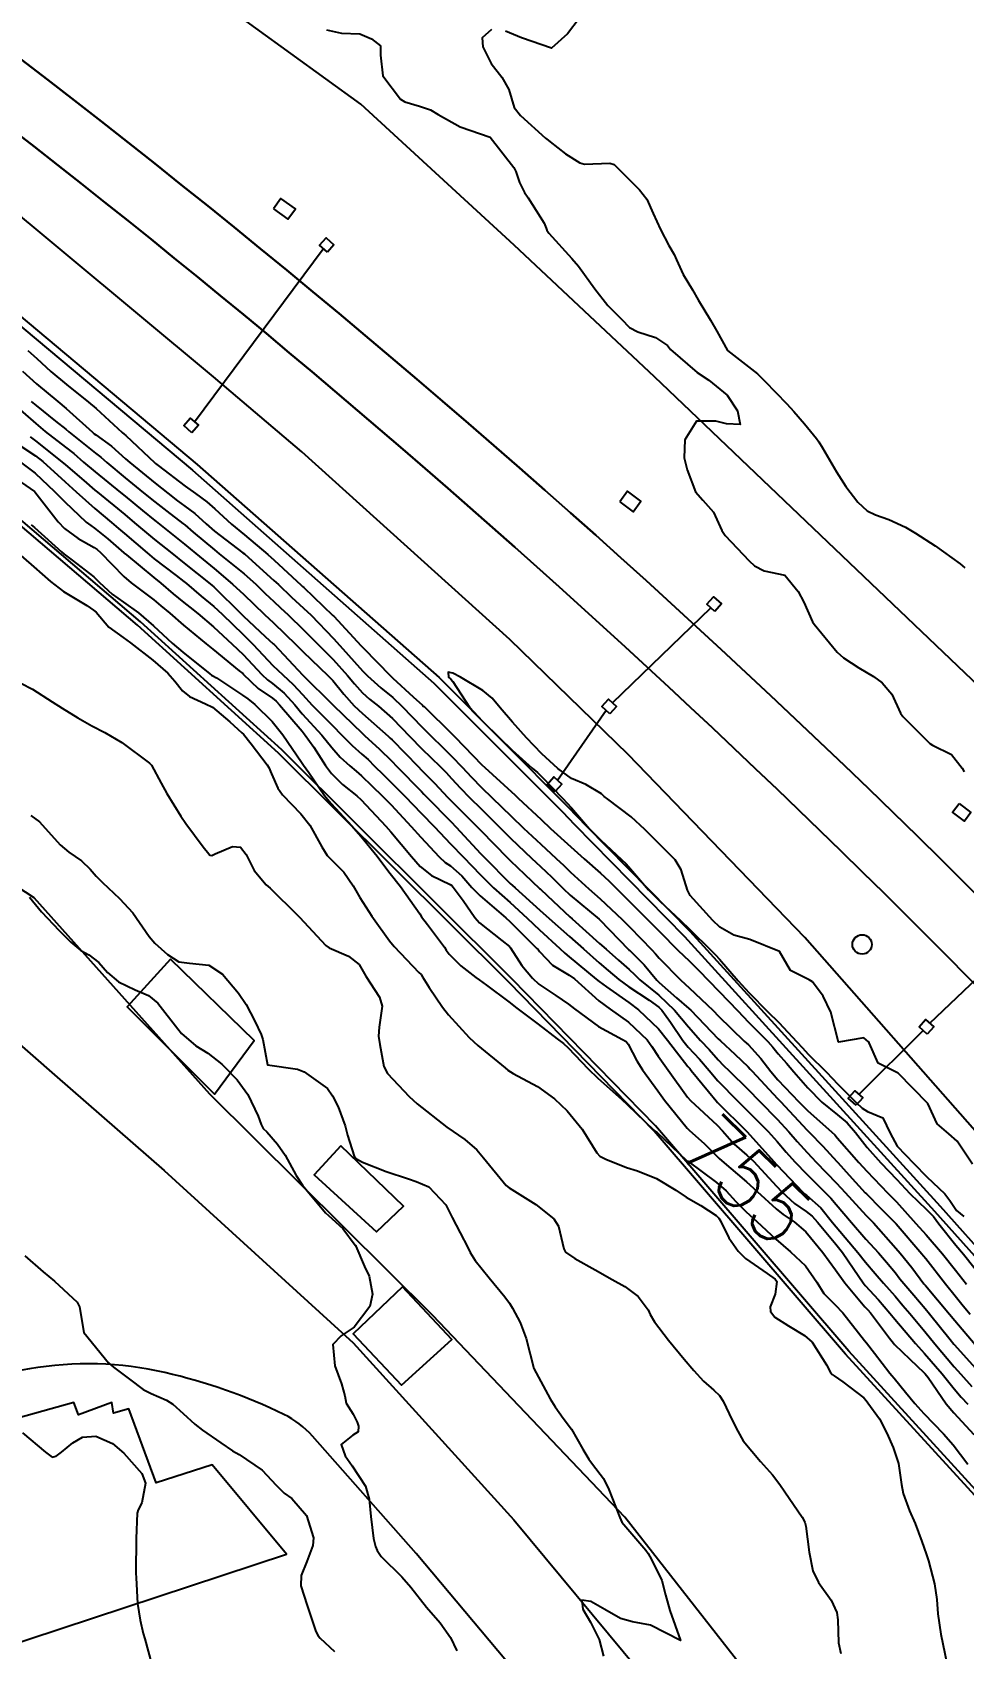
# Model space of a CAD drawing. Header units: metres. Extents: x 318500 to 325275, y 7408834 to 7428799.
# Drawn here: x 322463.1 to 322525.1, y 7421915.2 to 7422023 of the extents above; entities that cross this region are included whole.
import ezdxf
from ezdxf.enums import TextEntityAlignment as Align

# ---------------------------------------------------------------- set-up
doc = ezdxf.new("R2010")
doc.units = ezdxf.units.M
doc.header["$MEASUREMENT"] = 0
for name, color, linetype in [('Armário', 45, 'Continuous'), ('Canaleta de Drenagem', 151, 'Continuous'), ('Cotas', 45, 'Continuous'), ('Curvas de Nivel 1m', 11, 'Continuous'), ('Curvas de Nivel 5m', 15, 'Continuous'), ('Divisas', 45, 'Continuous'), ('Edificações', 30, 'Continuous'), ('Linha Férrea', 20, 'Continuous'), ('Postes', 20, 'Continuous'), ('Pórticos', 45, 'Continuous'), ('Vias Primárias', 230, 'Continuous')]:
    doc.layers.add(name, color=color, linetype=linetype)
doc.styles.add('Style-STANDARD', font='STANDARD.shx')

msp = doc.modelspace()

# ---------------------------------------------------------------- linework, layer by layer
at = {"layer": 'Armário'}
for points in [[(322479.16, 7422011.2), (322480.12, 7422010.51), (322480.62, 7422011.2), (322479.66, 7422011.89)], [(322502.23, 7421991.66), (322503.12, 7421991.01), (322503.63, 7421991.72), (322502.74, 7421992.37)], [(322524.83, 7421971.56), (322525.62, 7421970.96), (322525.18, 7421970.38), (322524.39, 7421970.99)]]:
    msp.add_lwpolyline(points, close=True, dxfattribs=at)
at = {"layer": 'Canaleta de Drenagem'}
for points in [[(322381.23, 7422059.27), (322382.78, 7422060.96), (322385.04, 7422059.63), (322405.23, 7422045.5), (322414.59, 7422038.93), (322440.08, 7422021.54), (322456.52, 7422008.88), (322474.08, 7421994.16), (322490.2, 7421979.95), (322498.77, 7421971.35), (322500, 7421970.05), (322506.89, 7421963.05), (322523.56, 7421944.73), (322530.63, 7421936.83), (322549.88, 7421913.4), (322558.34, 7421903.47), (322565.4, 7421894.75), (322584.93, 7421870), (322585.53, 7421869.81), (322588.81, 7421865)], [(322588.41, 7421864.7), (322585.21, 7421869.38), (322584.63, 7421869.58), (322571.92, 7421885.68), (322566.24, 7421885.78), (322559.26, 7421892.9), (322548.47, 7421903.04), (322540.22, 7421910.89), (322530.2, 7421920.71), (322517.26, 7421934.87), (322504.52, 7421949.73), (322494.84, 7421959.65), (322479.5, 7421974.92), (322470.11, 7421983.45), (322460.31, 7421991.77), (322445.27, 7422005.45), (322434.97, 7422015.2), (322424.88, 7422024.31), (322420.08, 7422028.74), (322412.93, 7422034.94), (322399.45, 7422045.9), (322384.15, 7422058.04)], [(322414.31, 7422038.52), (322439.79, 7422021.14), (322456.21, 7422008.49), (322473.76, 7421993.78), (322489.85, 7421979.59), (322498.41, 7421971), (322499.21, 7421970.16), (322506.53, 7421962.7), (322523.19, 7421944.4), (322530.25, 7421936.5)], [(322530.41, 7421920.92), (322517.49, 7421935.07), (322504.6, 7421950.08), (322495.06, 7421959.86), (322479.71, 7421975.13), (322470.31, 7421983.68), (322460.51, 7421992), (322445.47, 7422005.67), (322435.17, 7422015.42), (322425.08, 7422024.54)]]:
    msp.add_lwpolyline(points, dxfattribs=at)
at = {"layer": 'Curvas de Nivel 1m', "flags": 128}
for points, elevation in [([(322499.52, 7422023.89), (322498.74, 7422022.85), (322497.67, 7422021.91), (322495.68, 7422022.6), (322494.61, 7422023.04)], 746), ([(322482.68, 7422023.12), (322483.68, 7422022.91), (322484.92, 7422022.85), (322485.68, 7422022.53), (322486.28, 7422022.06), (322486.29, 7422021.44), (322486.44, 7422020.06), (322487.62, 7422018.5), (322487.91, 7422018.33), (322488.88, 7422018.03), (322489.62, 7422017.8), (322490.14, 7422017.48), (322491.6, 7422016.65), (322493.59, 7422015.97), (322495.16, 7422013.95), (322495.31, 7422013.69), (322495.55, 7422012.95), (322495.89, 7422012.28), (322496.12, 7422011.93), (322497.18, 7422010.25), (322497.32, 7422009.91), (322497.37, 7422009.77), (322497.51, 7422009.57), (322499.04, 7422007.89), (322499.48, 7422007.38), (322500.57, 7422005.87), (322501.44, 7422004.75), (322502.34, 7422003.85), (322502.88, 7422003.29), (322503.42, 7422003), (322504.61, 7422002.62), (322505.41, 7422002.08), (322505.53, 7422001.92), (322505.61, 7422001.81), (322507.39, 7422000.29), (322508.15, 7421999.77), (322509.37, 7421998.78), (322510.06, 7421997.74), (322510.25, 7421996.83), (322509.34, 7421996.87), (322508.62, 7421997.04), (322507.34, 7421997.04), (322506.55, 7421995.79), (322506.51, 7421994.59), (322506.72, 7421993.79), (322507.28, 7421992.33), (322507.75, 7421991.77), (322508.47, 7421990.97), (322509.03, 7421989.75), (322509.25, 7421989.43), (322510.84, 7421987.73), (322511.21, 7421987.4), (322511.85, 7421987.08), (322513.21, 7421986.77), (322514.1, 7421985.69), (322514.48, 7421984.98), (322515.07, 7421983.67), (322515.17, 7421983.51), (322516.7, 7421981.65), (322517.13, 7421981.28), (322518.15, 7421980.61), (322519.12, 7421980.03), (322519.7, 7421979.61), (322520.34, 7421978.84), (322520.93, 7421977.59), (322521.09, 7421977.37), (322522.87, 7421975.57), (322523.06, 7421975.46), (322524.32, 7421974.82), (322525.04, 7421973.91), (322525.17, 7421973.68)], 747), ([(322493.69, 7422023.15), (322493.06, 7422022.6), (322493.1, 7422021.98), (322493.65, 7422020.87), (322494.38, 7422019.96), (322494.83, 7422019.15), (322495.2, 7422017.95), (322495.61, 7422017.41), (322497.27, 7422015.91), (322497.45, 7422015.77), (322497.59, 7422015.67), (322498.61, 7422014.87), (322499.57, 7422014.25), (322499.87, 7422014.18), (322501.57, 7422014.24), (322501.86, 7422014.14), (322502.14, 7422013.85), (322503.55, 7422012.46), (322504.02, 7422011.83), (322504.46, 7422010.88), (322504.93, 7422009.82), (322505.5, 7422008.74), (322505.84, 7422008.15), (322506, 7422007.8), (322506.45, 7422006.82), (322507.06, 7422005.79), (322507.45, 7422005.13), (322508.28, 7422003.77), (322508.7, 7422003.04), (322509.41, 7422001.75), (322511.39, 7422000.19), (322511.89, 7421999.72), (322513.36, 7421998.2), (322513.83, 7421997.69), (322514.53, 7421996.87), (322515.33, 7421995.88), (322515.48, 7421995.67), (322515.72, 7421995.27), (322516.67, 7421993.66), (322517.29, 7421992.69), (322518.09, 7421991.64), (322518.71, 7421991.07), (322519.26, 7421990.81), (322520.14, 7421990.49), (322521.25, 7421989.97), (322521.93, 7421989.58), (322523.24, 7421988.73), (322524.9, 7421987.54), (322525.22, 7421987.27)], 746), ([(322462.79, 7422001.76), (322463.39, 7422001.22), (322464.33, 7422000.35), (322465.37, 7421999.49), (322466.83, 7421998.32), (322467.34, 7421997.88), (322469.08, 7421996.28), (322469.21, 7421996.17), (322469.32, 7421996.08), (322471.25, 7421994.26), (322471.3, 7421994.22), (322471.47, 7421994.09), (322473.28, 7421992.71), (322473.96, 7421992.22), (322474.73, 7421991.67), (322475.26, 7421991.2), (322476.37, 7421990.19), (322477.24, 7421989.47), (322478.78, 7421988.16), (322479.21, 7421987.77), (322481, 7421986.12), (322481.1, 7421986.03), (322481.19, 7421985.95), (322483.11, 7421984.1), (322483.17, 7421984.04), (322485.01, 7421982.07), (322485.14, 7421981.93), (322486.97, 7421980.04), (322487.04, 7421979.98), (322487.11, 7421979.92), (322488.46, 7421978.67), (322489.09, 7421978.11), (322489.14, 7421978.06), (322489.19, 7421978.02), (322491.06, 7421976.19), (322491.26, 7421975.99), (322493.03, 7421974.15), (322493.23, 7421973.96), (322495.01, 7421972.34), (322495.23, 7421972.15), (322495.46, 7421971.93), (322496.99, 7421970.49), (322497.62, 7421969.9), (322498.96, 7421968.68), (322499.86, 7421967.87), (322500.94, 7421966.93), (322501.5, 7421966.42), (322502.07, 7421965.84), (322502.92, 7421964.98), (322504.09, 7421963.82), (322504.89, 7421963), (322506.09, 7421961.79), (322506.86, 7421961.05), (322507.51, 7421960.42), (322508.14, 7421959.76), (322508.84, 7421959.03), (322510.08, 7421957.74), (322510.81, 7421957), (322512.09, 7421955.71), (322512.42, 7421955.33), (322512.78, 7421954.88), (322513.33, 7421954.25), (322513.82, 7421953.68), (322514.75, 7421952.62), (322515.69, 7421951.66), (322516.73, 7421950.82), (322517.37, 7421950.29), (322517.92, 7421949.63), (322518.71, 7421948.63), (322519.62, 7421947.61), (322520.67, 7421946.5), (322521.55, 7421945.58), (322522.65, 7421944.51), (322523.12, 7421944.04), (322523.47, 7421943.56), (322524.62, 7421942.12), (322525.12, 7421941.53), (322526.58, 7421939.69)], 748), ([(322462.44, 7422000.37), (322463.37, 7421999.54), (322464.8, 7421998.35), (322465.34, 7421997.88), (322467.1, 7421996.31), (322467.22, 7421996.21), (322467.32, 7421996.14), (322468.38, 7421995.37), (322469.3, 7421994.54), (322469.59, 7421994.28), (322471.28, 7421992.92), (322472.12, 7421992.25), (322472.77, 7421991.74), (322473.26, 7421991.39), (322473.93, 7421990.89), (322474.68, 7421990.21), (322475.24, 7421989.71), (322477.12, 7421988.28), (322477.22, 7421988.2), (322477.25, 7421988.18), (322479.19, 7421986.43), (322479.5, 7421986.15), (322480.37, 7421985.32), (322481.17, 7421984.59), (322481.67, 7421984.12), (322483.15, 7421982.57), (322483.59, 7421982.09), (322485.11, 7421980.38), (322485.42, 7421980.07), (322486.32, 7421979.27), (322487.1, 7421978.63), (322487.74, 7421978.03), (322489.07, 7421976.64), (322489.7, 7421976.01), (322490.39, 7421975.34), (322491.04, 7421974.7), (322491.73, 7421973.98), (322492.36, 7421973.31), (322493.02, 7421972.64), (322493.72, 7421971.95), (322494.99, 7421970.71), (322495.81, 7421969.93), (322496.96, 7421968.85), (322498, 7421967.89), (322498.49, 7421967.43), (322498.94, 7421966.99), (322500.16, 7421965.87), (322500.92, 7421965.2), (322502.38, 7421963.84), (322502.89, 7421963.32), (322504.36, 7421961.81), (322504.61, 7421961.54), (322504.86, 7421961.25), (322506.29, 7421959.79), (322506.84, 7421959.27), (322508.44, 7421957.76), (322508.81, 7421957.4), (322510.52, 7421955.73), (322510.66, 7421955.6), (322510.79, 7421955.48), (322511.63, 7421954.56), (322512.29, 7421953.7), (322512.76, 7421953.15), (322514.15, 7421951.68), (322514.73, 7421951.11), (322516.36, 7421949.65), (322516.54, 7421949.48), (322516.71, 7421949.28), (322518.15, 7421947.63), (322518.68, 7421947.05), (322520.08, 7421945.6), (322520.37, 7421945.31), (322520.65, 7421945.01), (322521.95, 7421943.58), (322522.63, 7421942.81), (322523.72, 7421941.55), (322524.59, 7421940.47), (322525.33, 7421939.53)], 749), ([(322461.59, 7421998.39), (322463.33, 7421996.88), (322463.96, 7421996.35), (322465.31, 7421995.31), (322465.85, 7421994.88), (322466.51, 7421994.32), (322467.29, 7421993.67), (322468.98, 7421992.28), (322469.27, 7421992.05), (322470.44, 7421991.08), (322471.25, 7421990.42), (322471.34, 7421990.35), (322471.46, 7421990.26), (322473.23, 7421988.84), (322473.99, 7421988.22), (322475.21, 7421987.23), (322476.44, 7421986.19), (322477.18, 7421985.49), (322477.84, 7421984.84), (322478.56, 7421984.16), (322479.16, 7421983.6), (322480.67, 7421982.13), (322481.13, 7421981.68), (322482.78, 7421980.1), (322483.11, 7421979.75), (322483.85, 7421978.84), (322484.54, 7421978.08), (322485.08, 7421977.56), (322486.79, 7421976.04), (322486.93, 7421975.92), (322487.06, 7421975.8), (322488.8, 7421974.02), (322489.03, 7421973.79), (322489.91, 7421972.9), (322490.74, 7421971.99), (322491.01, 7421971.72), (322492.78, 7421969.96), (322492.98, 7421969.76), (322494.75, 7421967.94), (322494.95, 7421967.75), (322495.87, 7421966.86), (322496.88, 7421965.91), (322496.93, 7421965.87), (322497.41, 7421965.42), (322498.9, 7421964.02), (322499.06, 7421963.88), (322500.88, 7421962.24), (322501.31, 7421961.85), (322502.14, 7421961.12), (322502.86, 7421960.5), (322503.2, 7421960.17), (322503.57, 7421959.82), (322504.83, 7421958.78), (322505.87, 7421957.79), (322506.8, 7421956.68), (322507.61, 7421955.77), (322508.18, 7421955.16), (322508.78, 7421954.48), (322509.13, 7421954.11), (322509.52, 7421953.74), (322510.75, 7421952.52), (322511.55, 7421951.71), (322512.72, 7421950.52), (322513.48, 7421949.69), (322514.05, 7421949.03), (322514.7, 7421948.31), (322515.01, 7421947.98), (322515.31, 7421947.66), (322516.67, 7421946.26), (322517.25, 7421945.63), (322518.64, 7421944.11), (322518.88, 7421943.86), (322519.12, 7421943.61), (322520.62, 7421941.93), (322520.91, 7421941.59), (322521.67, 7421940.65), (322522.49, 7421939.56), (322522.53, 7421939.51), (322522.58, 7421939.45), (322524.18, 7421937.54), (322524.55, 7421937.1), (322525.89, 7421935.52)], 751), ([(322462.32, 7421995.38), (322463.3, 7421994.74), (322463.8, 7421994.35), (322465.28, 7421993), (322466.02, 7421992.33), (322467.25, 7421991.23), (322468.37, 7421990.29), (322468.84, 7421989.89), (322469.23, 7421989.56), (322470.74, 7421988.26), (322471.21, 7421987.88), (322472.68, 7421986.76), (322473.19, 7421986.36), (322473.36, 7421986.23), (322474.35, 7421985.38), (322475.18, 7421984.7), (322475.74, 7421984.19), (322477.15, 7421982.82), (322477.81, 7421982.17), (322479.12, 7421980.77), (322479.78, 7421980.14), (322480.47, 7421979.5), (322481.1, 7421978.82), (322481.74, 7421978.11), (322483.07, 7421976.78), (322483.74, 7421976.09), (322484.4, 7421975.43), (322485.04, 7421974.86), (322485.46, 7421974.49), (322485.89, 7421974.06), (322486.46, 7421973.49), (322487.02, 7421972.95), (322487.93, 7421972.03), (322488.99, 7421970.93), (322489.88, 7421970.01), (322490.96, 7421968.87), (322491.81, 7421967.98), (322492.38, 7421967.4), (322492.94, 7421966.81), (322493.81, 7421965.95), (322494.92, 7421964.96), (322496.05, 7421963.92), (322496.89, 7421963.15), (322498.23, 7421961.89), (322498.57, 7421961.59), (322498.86, 7421961.35), (322500.65, 7421959.86), (322500.85, 7421959.7), (322501.35, 7421959.35), (322502.83, 7421958.31), (322503.48, 7421957.82), (322504.8, 7421956.54), (322505.4, 7421955.79), (322506.77, 7421954.03), (322506.89, 7421953.9), (322506.99, 7421953.78), (322508.13, 7421952.38), (322508.64, 7421951.75), (322508.74, 7421951.64), (322510.67, 7421949.72), (322510.69, 7421949.7), (322510.71, 7421949.68), (322512.49, 7421947.7), (322512.69, 7421947.49), (322514.41, 7421945.67), (322514.54, 7421945.55), (322514.66, 7421945.46), (322515.61, 7421944.62), (322516.4, 7421943.64), (322516.64, 7421943.34), (322518.09, 7421941.63), (322518.6, 7421941), (322519.23, 7421940.25), (322519.8, 7421939.6), (322520.16, 7421939.18), (322520.57, 7421938.72), (322521.09, 7421938.11), (322521.54, 7421937.58), (322522.54, 7421936.37), (322523.21, 7421935.55), (322524.51, 7421934.02), (322524.94, 7421933.53), (322525.68, 7421932.71)], 753), ([(322462.95, 7421996), (322463.31, 7421995.74), (322465.06, 7421994.34), (322465.3, 7421994.14), (322466.52, 7421993.08), (322467.27, 7421992.45), (322467.44, 7421992.31), (322469.25, 7421990.83), (322469.91, 7421990.27), (322471.23, 7421989.16), (322472.38, 7421988.24), (322473.21, 7421987.59), (322474.95, 7421986.2), (322475.08, 7421986.09), (322475.19, 7421986), (322477.02, 7421984.18), (322477.17, 7421984.04), (322478.61, 7421982.69), (322479.14, 7421982.21), (322479.2, 7421982.15), (322481.11, 7421980.12), (322483.09, 7421978.16), (322483.12, 7421978.13), (322483.15, 7421978.1), (322485.06, 7421976.24), (322485.24, 7421976.07), (322486.19, 7421975.2), (322487.04, 7421974.38), (322487.37, 7421974.04), (322489.01, 7421972.37), (322489.18, 7421972.19), (322489.35, 7421972.01), (322490.99, 7421970.34), (322491.33, 7421969.98), (322492.95, 7421968.24), (322493.22, 7421967.96), (322494.93, 7421966.24), (322495.09, 7421966.09), (322495.26, 7421965.94), (322496.91, 7421964.45), (322497.52, 7421963.9), (322498.88, 7421962.69), (322499.8, 7421961.87), (322500.86, 7421960.95), (322501.45, 7421960.44), (322502.17, 7421959.84), (322502.84, 7421959.35), (322504.19, 7421958.45), (322504.82, 7421958), (322505.02, 7421957.8), (322505.6, 7421957), (322506.43, 7421955.78), (322506.79, 7421955.33), (322507.53, 7421954.52), (322508.17, 7421953.76), (322508.76, 7421953.08), (322510.08, 7421951.73), (322510.73, 7421951.09), (322512.1, 7421949.71), (322512.7, 7421949.04), (322513.32, 7421948.32), (322513.89, 7421947.68), (322514.68, 7421946.85), (322515.91, 7421945.65), (322516.28, 7421945.27), (322516.65, 7421944.84), (322517.67, 7421943.63), (322518.62, 7421942.53), (322519.45, 7421941.61), (322519.99, 7421940.99), (322520.59, 7421940.28), (322520.89, 7421939.89), (322521.15, 7421939.58), (322521.81, 7421938.8), (322522.56, 7421937.9), (322522.85, 7421937.56), (322524.23, 7421935.84), (322524.48, 7421935.54), (322524.53, 7421935.48), (322526.3, 7421933.51)], 752), ([(322462.21, 7421994.38), (322463.29, 7421993.57), (322464.58, 7421992.35), (322465.26, 7421991.66), (322466.69, 7421990.32), (322467, 7421990.08), (322467.24, 7421989.91), (322468.13, 7421989.2), (322469.19, 7421988.28), (322469.22, 7421988.25), (322469.36, 7421988.14), (322471.2, 7421986.63), (322471.65, 7421986.25), (322472.48, 7421985.54), (322473.18, 7421984.97), (322473.59, 7421984.64), (322474.13, 7421984.22), (322475.16, 7421983.34), (322476.41, 7421982.19), (322477.13, 7421981.49), (322478.39, 7421980.16), (322478.76, 7421979.81), (322479.1, 7421979.56), (322479.88, 7421978.92), (322480.58, 7421978.13), (322481.08, 7421977.54), (322482.38, 7421976.11), (322483.05, 7421975.29), (322483.61, 7421974.66), (322484.25, 7421974.08), (322484.67, 7421973.72), (322485.02, 7421973.4), (322485.7, 7421972.75), (322486.42, 7421972.05), (322487, 7421971.47), (322488.34, 7421970.03), (322488.97, 7421969.33), (322490.19, 7421968), (322490.6, 7421967.64), (322490.94, 7421967.4), (322491.7, 7421966.74), (322492.38, 7421965.97), (322492.92, 7421965.4), (322494.63, 7421963.94), (322494.9, 7421963.71), (322496.71, 7421961.91), (322496.78, 7421961.83), (322496.87, 7421961.71), (322497.75, 7421960.79), (322498.85, 7421960.13), (322499.21, 7421959.88), (322500.83, 7421958.42), (322501.59, 7421957.85), (322502.81, 7421956.98), (322504.04, 7421955.81), (322504.36, 7421955.38), (322504.78, 7421954.73), (322505.44, 7421953.79), (322506.74, 7421952), (322506.94, 7421951.78), (322508.72, 7421950.13), (322509.07, 7421949.74), (322509.84, 7421948.87), (322510.69, 7421948.13), (322511.13, 7421947.72), (322512.67, 7421946.07), (322513.02, 7421945.69), (322513.87, 7421944.9), (322514.65, 7421944.38), (322515.04, 7421944.06), (322515.39, 7421943.66), (322516.62, 7421942.2), (322517.07, 7421941.64), (322518.16, 7421940.05), (322518.44, 7421939.62), (322518.58, 7421939.45), (322519.45, 7421938.49), (322520.22, 7421937.6), (322520.55, 7421937.19), (322521.92, 7421935.57), (322522.52, 7421934.9), (322523.69, 7421933.55), (322524.49, 7421932.56), (322524.96, 7421932.01), (322525.42, 7421931.53)], 754), ([(322463.01, 7421990.14), (322463.24, 7421989.96), (322465.05, 7421988.34), (322465.22, 7421988.19), (322465.75, 7421987.79), (322467.2, 7421986.67), (322467.58, 7421986.3), (322468.41, 7421985.52), (322469.18, 7421984.98), (322470.17, 7421984.27), (322471.16, 7421983.4), (322472.42, 7421982.24), (322473.13, 7421981.64), (322474.93, 7421980.2), (322475.03, 7421980.12), (322475.11, 7421980.08), (322475.37, 7421979.93), (322477.1, 7421978.78), (322477.45, 7421978.53), (322477.91, 7421978.17), (322479.07, 7421977.03), (322479.78, 7421976.14), (322481.03, 7421974.32), (322481.17, 7421974.12), (322481.51, 7421973.63), (322482.55, 7421972.1), (322483, 7421971.56), (322484.37, 7421970.08), (322484.97, 7421969.39), (322486.07, 7421968.05), (322486.45, 7421967.55), (322486.94, 7421966.9), (322487.62, 7421966.03), (322488.9, 7421964.21), (322489.03, 7421964.02), (322489.41, 7421963.5), (322490.54, 7421962), (322490.67, 7421961.8), (322490.87, 7421961.53), (322491.63, 7421960.75), (322492.64, 7421959.96), (322492.85, 7421959.81), (322493.34, 7421959.46), (322494.83, 7421958.35), (322495.36, 7421957.93), (322496.8, 7421956.86), (322498.06, 7421955.89), (322498.47, 7421955.57), (322498.78, 7421955.28), (322500.12, 7421953.87), (322500.76, 7421953.25), (322502.36, 7421951.84), (322502.73, 7421951.49), (322504.5, 7421949.8), (322504.61, 7421949.71), (322504.71, 7421949.63), (322506.66, 7421947.78), (322506.69, 7421947.76), (322506.75, 7421947.72), (322508.67, 7421946.3), (322509.31, 7421945.74), (322509.96, 7421945.04), (322510.65, 7421944.35), (322511.35, 7421943.71), (322512.62, 7421942.54), (322513.6, 7421941.69), (322514.6, 7421940.76), (322515.36, 7421939.66), (322515.82, 7421938.9), (322516.57, 7421938.16), (322517.08, 7421937.63), (322518.53, 7421935.77), (322518.65, 7421935.62), (322519.2, 7421934.93), (322520.22, 7421933.59), (322520.35, 7421933.44), (322520.5, 7421933.26), (322521.25, 7421932.34), (322521.89, 7421931.57), (322522.47, 7421930.92), (322523.79, 7421929.55), (322524.44, 7421928.83), (322525.41, 7421927.53)], 756), ([(322461.99, 7421988.38), (322463.2, 7421987.33), (322464.3, 7421986.35), (322465.18, 7421985.7), (322466.73, 7421984.75), (322467.16, 7421984.45), (322467.25, 7421984.39), (322467.34, 7421984.31), (322468.19, 7421983.32), (322469.15, 7421982.62), (322469.64, 7421982.28), (322471.12, 7421981.11), (322472.12, 7421980.24), (322472.58, 7421979.71), (322473.1, 7421979.08), (322473.57, 7421978.7), (322474.63, 7421978.21), (322475.09, 7421977.99), (322476.25, 7421977.01), (322477.06, 7421976.28), (322477.16, 7421976.18), (322477.67, 7421975.55), (322478.73, 7421974.15), (322478.84, 7421973.97), (322479.02, 7421973.53), (322479.45, 7421972.58), (322479.77, 7421972.14), (322480.99, 7421970.87), (322481.58, 7421970.11), (322482.38, 7421968.68), (322482.73, 7421968.1), (322482.95, 7421967.87), (322483.85, 7421966.99), (322484.47, 7421966.08), (322484.92, 7421965.31), (322485.71, 7421964.06), (322486.88, 7421962.41), (322487.19, 7421962.04), (322488.85, 7421960.31), (322488.99, 7421960.16), (322489.08, 7421960.02), (322489.54, 7421959.3), (322490.41, 7421958), (322490.81, 7421957.48), (322492.2, 7421955.97), (322492.5, 7421955.68), (322492.78, 7421955.44), (322494.59, 7421953.94), (322494.77, 7421953.8), (322495.12, 7421953.58), (322496.75, 7421952.71), (322497.87, 7421951.89), (322498.73, 7421951.08), (322499.71, 7421949.87), (322500.69, 7421948.29), (322500.9, 7421948.07), (322501.29, 7421947.85), (322502.68, 7421947.3), (322503.4, 7421947.09), (322504.67, 7421946.58), (322505.95, 7421945.79), (322506.65, 7421945.32), (322507.63, 7421944.78), (322508.64, 7421944.1), (322508.82, 7421943.93), (322508.94, 7421943.75), (322509.5, 7421942.61), (322510.12, 7421941.73), (322510.6, 7421941.24), (322512.05, 7421940.24), (322512.58, 7421939.86), (322512.68, 7421939.7), (322512.57, 7421938.86), (322512.25, 7421938.02), (322512.27, 7421937.7), (322512.55, 7421937.33), (322513.47, 7421936.76), (322514.54, 7421936.1), (322515.04, 7421935.66), (322515.99, 7421934.16), (322516.27, 7421933.64), (322516.37, 7421933.52), (322516.5, 7421933.43), (322517.09, 7421933.03), (322518.48, 7421931.95), (322518.64, 7421931.77), (322518.76, 7421931.62), (322519.52, 7421930.55), (322520.01, 7421929.6), (322520.44, 7421928.65), (322520.8, 7421927.58), (322521, 7421926.18), (322521.1, 7421925.58), (322521.53, 7421924.43), (322521.9, 7421923.57), (322522.35, 7421922.37), (322522.64, 7421921.56), (322522.79, 7421921.1), (322523.2, 7421919.55), (322523.34, 7421918.51), (322523.42, 7421917.55), (322523.61, 7421916.2), (322523.75, 7421915.55), (322524.15, 7421913.63)], 757), ([(322525.71, 7421947.52), (322524.71, 7421949.07), (322524.15, 7421949.55), (322523.37, 7421950.21), (322522.74, 7421951.57), (322520.77, 7421953.59), (322519.43, 7421954.26), (322518.84, 7421955.62), (322518.79, 7421955.69), (322518.48, 7421955.94), (322516.79, 7421955.65), (322516.29, 7421957.66), (322515.77, 7421958.73), (322515.07, 7421959.67), (322514.85, 7421959.81), (322513.6, 7421960.43), (322512.87, 7421961.7), (322510.88, 7421962.51), (322509.83, 7421962.79), (322508.89, 7421963.33), (322508.43, 7421963.76), (322506.92, 7421965.44), (322506.74, 7421965.78), (322506.31, 7421967.15), (322505.92, 7421967.8), (322504.96, 7421968.77), (322503.9, 7421969.82), (322502.99, 7421970.68), (322501.44, 7421971.85), (322501.19, 7421972.04), (322501.01, 7421972.2), (322499.96, 7421972.82), (322499.02, 7421973.23), (322498.11, 7421973.9), (322497.04, 7421974.87), (322496.01, 7421975.93), (322495.08, 7421976.99), (322494.27, 7421977.95), (322493.72, 7421978.58), (322493.1, 7421979.09), (322491.62, 7421979.98), (322491.11, 7421980.26), (322490.8, 7421980.31), (322490.81, 7421979.99), (322490.97, 7421979.85), (322491.11, 7421979.69), (322492.21, 7421977.98), (322493.08, 7421977.04), (322494.22, 7421975.95), (322495.05, 7421975.12), (322496.38, 7421973.92), (322496.74, 7421973.63), (322497.02, 7421973.37), (322498.44, 7421971.9), (322499, 7421971.28), (322500.22, 7421969.87), (322500.97, 7421969.11), (322502.34, 7421967.84), (322502.65, 7421967.54), (322502.94, 7421967.22), (322504.14, 7421965.82), (322504.92, 7421965.03), (322506.24, 7421963.79), (322506.89, 7421963.16), (322508.32, 7421961.76), (322508.6, 7421961.48), (322508.86, 7421961.19), (322510.11, 7421959.74), (322510.84, 7421958.95), (322512.07, 7421957.71), (322512.81, 7421956.96), (322514.03, 7421955.68), (322514.39, 7421955.28), (322514.78, 7421954.86), (322515.99, 7421953.66), (322516.76, 7421952.85), (322517.98, 7421951.63), (322518.38, 7421951.26), (322518.73, 7421951.03), (322519.75, 7421950.62), (322520.23, 7421949.6), (322520.71, 7421948.72), (322521.82, 7421947.58), (322522.68, 7421946.69), (322523.87, 7421945.55), (322524.21, 7421945.1), (322524.65, 7421944.45), (322525.15, 7421944.04)], 747), ([(322462.32, 7421979.59), (322463.1, 7421979.18), (322464.42, 7421978.35), (322465.08, 7421977.92), (322466.12, 7421977.28), (322467.07, 7421976.74), (322467.93, 7421976.3), (322469.05, 7421975.64), (322470.91, 7421974.26), (322471.03, 7421974.11), (322471.68, 7421972.92), (322472.06, 7421972.24), (322472.99, 7421970.71), (322473.32, 7421970.22), (322474.48, 7421968.68), (322474.85, 7421968.2), (322474.9, 7421968.15), (322474.95, 7421968.13), (322475.05, 7421968.1), (322475.27, 7421968.2), (322476.44, 7421968.7), (322476.96, 7421968.66), (322477.35, 7421968.17), (322477.88, 7421967.1), (322478.68, 7421966.15), (322478.93, 7421965.92), (322480.77, 7421964.12), (322480.9, 7421963.99), (322482.65, 7421962.1), (322482.87, 7421961.94), (322484.16, 7421961.38), (322484.86, 7421960.83), (322485.14, 7421960.36), (322485.32, 7421960.06), (322486.23, 7421958.65), (322486.41, 7421958.05), (322486.19, 7421956.66), (322486.16, 7421956.05), (322486.25, 7421955.51), (322486.52, 7421954.04), (322486.76, 7421953.56), (322488.2, 7421952.03), (322488.73, 7421951.55), (322490.71, 7421949.99), (322491.91, 7421949.18), (322492.7, 7421948.49), (322493.15, 7421947.96), (322494.66, 7421946.1), (322494.86, 7421945.94), (322496.64, 7421944.84), (322497.84, 7421943.89), (322498.14, 7421943.4), (322498.49, 7421941.88), (322498.61, 7421941.67), (322499.23, 7421941.24), (322500.59, 7421940.48), (322501.73, 7421939.84), (322502.57, 7421939.37), (322503.45, 7421938.7), (322504.11, 7421937.81), (322504.26, 7421937.51), (322504.55, 7421937.01), (322505.47, 7421935.79), (322506.51, 7421934.53), (322507.15, 7421933.77), (322507.8, 7421933.07), (322508.49, 7421932.46), (322508.86, 7421932.12), (322509.12, 7421931.74), (322509.72, 7421930.47), (322510.08, 7421929.73), (322510.44, 7421929.08), (322511.6, 7421927.71), (322512.41, 7421926.83), (322512.89, 7421926.17), (322513.21, 7421925.69), (322514.38, 7421924), (322514.56, 7421923.67), (322514.62, 7421923.41), (322514.85, 7421921.66), (322515.09, 7421920.43), (322515.47, 7421919.65), (322516.3, 7421918.46), (322516.69, 7421917.64), (322516.75, 7421917.17), (322516.8, 7421915.63), (322516.96, 7421914.92)], 758), ([(322462.99, 7421970.76), (322463.58, 7421970.35), (322464.96, 7421968.82), (322465.53, 7421968.33), (322466.37, 7421967.74), (322466.94, 7421967.19), (322467.35, 7421966.72), (322467.78, 7421966.3), (322468.91, 7421965.23), (322469.78, 7421964.27), (322470.88, 7421962.71), (322471.25, 7421962.25), (322472.11, 7421961.49), (322472.86, 7421961.02), (322473.56, 7421960.92), (322474.86, 7421960.8), (322475.77, 7421960.19), (322476.83, 7421958.92), (322477.35, 7421958.17), (322477.91, 7421957.06), (322478.34, 7421956.16), (322478.46, 7421955.83), (322478.77, 7421954.15), (322480.77, 7421953.85), (322481.21, 7421953.67), (322482.75, 7421952.57), (322483.1, 7421952.09), (322483.47, 7421951.35), (322483.94, 7421950.08), (322484.09, 7421949.47), (322484.54, 7421948.07), (322484.69, 7421947.89), (322485.08, 7421947.66), (322486.67, 7421947.04), (322488.15, 7421946.55), (322488.67, 7421946.37), (322489.5, 7421946.01), (322490.64, 7421944.82), (322491.06, 7421943.98), (322491.59, 7421942.95), (322492.1, 7421941.97), (322492.27, 7421941.63), (322492.6, 7421941.11), (322493.53, 7421939.95), (322494.56, 7421938.68), (322494.88, 7421938.26), (322495.09, 7421937.93), (322495.59, 7421936.98), (322495.99, 7421935.92), (322496.5, 7421933.91), (322497.58, 7421931.89), (322497.93, 7421931.35), (322498.46, 7421930.61), (322499.01, 7421929.87), (322499.77, 7421928.53), (322500.17, 7421927.86), (322500.42, 7421927.53), (322501.14, 7421926.58), (322501.49, 7421925.84), (322502.23, 7421923.98), (322502.29, 7421923.83), (322502.37, 7421923.67), (322503.97, 7421921.81), (322504.12, 7421921.58), (322504.33, 7421921.19), (322505.02, 7421919.79), (322505.28, 7421918.82), (322505.56, 7421917.79), (322506.26, 7421915.78), (322504.28, 7421916.81), (322503.07, 7421917.03), (322502.28, 7421917.24), (322501.24, 7421917.85), (322500.3, 7421918.39), (322499.69, 7421918.47), (322499.76, 7421917.87), (322500.28, 7421917), (322500.86, 7421915.85), (322501.14, 7421914.74)], 759), ([(322462.6, 7421941.41), (322463.82, 7421940.35), (322464.57, 7421939.73), (322466.08, 7421938.32), (322466.24, 7421938.01), (322466.53, 7421936.31), (322468.16, 7421934.29), (322468.5, 7421933.99), (322469.57, 7421933.19), (322470.47, 7421932.52), (322471.01, 7421932.25), (322472.04, 7421931.81), (322472.46, 7421931.54), (322473.15, 7421930.92), (322473.92, 7421930.21), (322474.44, 7421929.81), (322475.66, 7421928.96), (322476.42, 7421928.43), (322476.87, 7421928.17), (322478.4, 7421927.14), (322479.33, 7421926.14), (322479.87, 7421925.61), (322480.38, 7421925.24), (322481.36, 7421924.11), (322481.83, 7421922.62), (322481.78, 7421922.11), (322481.39, 7421921.05), (322481, 7421920.11), (322480.98, 7421919.43), (322481.4, 7421918.11), (322481.98, 7421916.39), (322482.13, 7421916.1), (322482.26, 7421915.94), (322483.22, 7421915.05)], 761), ([(322462.44, 7421929.62), (322463.97, 7421928.34), (322464.42, 7421928.01), (322464.69, 7421928.06), (322465.03, 7421928.33), (322465.8, 7421928.95), (322466.44, 7421929.34), (322467.33, 7421929.4), (322468.43, 7421928.92), (322469.2, 7421928.27), (322470.4, 7421926.91), (322470.64, 7421926.26), (322470.38, 7421924.95), (322470.15, 7421924.48), (322470.08, 7421924.26), (322470.01, 7421922.59), (322470.01, 7421922.26), (322469.98, 7421920.6), (322469.99, 7421920.26), (322470.01, 7421919.96), (322470.1, 7421918.25), (322470.27, 7421917.14), (322470.49, 7421916.25), (322470.6, 7421915.9), (322471.04, 7421914.24)], 762)]:
    msp.add_lwpolyline(points, dxfattribs=dict(at, elevation=elevation))
at = {"layer": 'Curvas de Nivel 5m', "flags": 128}
for points, elevation in [([(322463.02, 7421998.36), (322463.35, 7421998.08), (322464.63, 7421997.05), (322465.32, 7421996.5), (322465.52, 7421996.34), (322466.53, 7421995.54), (322467.31, 7421994.92), (322467.65, 7421994.65), (322468.06, 7421994.3), (322469.28, 7421993.27), (322470.51, 7421992.27), (322471.26, 7421991.67), (322472.06, 7421991.05), (322473.12, 7421990.23), (322473.25, 7421990.13), (322473.81, 7421989.65), (322475.22, 7421988.46), (322475.55, 7421988.2), (322477.2, 7421986.86), (322477.98, 7421986.17), (322478.6, 7421985.57), (322479.18, 7421985.02), (322479.63, 7421984.6), (322480.13, 7421984.14), (322481.16, 7421983.14), (322482.19, 7421982.11), (322483.13, 7421981.15), (322484.08, 7421980.09), (322484.55, 7421979.53), (322485.1, 7421978.94), (322485.56, 7421978.52), (322486.15, 7421978.05), (322487.08, 7421977.23), (322488.25, 7421976.03), (322489.05, 7421975.21), (322489.65, 7421974.62), (322490.29, 7421974), (322490.66, 7421973.63), (322491.02, 7421973.23), (322491.61, 7421972.58), (322492.21, 7421971.97), (322493, 7421971.2), (322494.25, 7421969.95), (322494.97, 7421969.24), (322496.35, 7421967.92), (322496.66, 7421967.63), (322496.94, 7421967.36), (322497.69, 7421966.65), (322498.45, 7421965.89), (322498.92, 7421965.45), (322500.86, 7421963.86), (322500.9, 7421963.82), (322502.81, 7421961.83), (322502.84, 7421961.8), (322502.87, 7421961.78), (322503.86, 7421960.81), (322504.69, 7421959.8), (322504.85, 7421959.64), (322506, 7421958.62), (322506.82, 7421957.9), (322506.95, 7421957.78), (322508.79, 7421955.89), (322508.94, 7421955.75), (322509.89, 7421954.85), (322510.77, 7421954.01), (322510.91, 7421953.86), (322511.04, 7421953.72), (322512.74, 7421951.91), (322512.94, 7421951.7), (322514.71, 7421949.8), (322514.84, 7421949.67), (322515.76, 7421948.72), (322516.69, 7421947.7), (322516.75, 7421947.64), (322517.51, 7421946.8), (322518.58, 7421945.62), (322518.66, 7421945.54), (322519.62, 7421944.58), (322520.59, 7421943.59), (322520.64, 7421943.54), (322522.34, 7421941.56), (322522.46, 7421941.41), (322522.61, 7421941.23), (322523.92, 7421939.55), (322524.57, 7421938.75), (322525.11, 7421938.08), (322525.56, 7421937.52)], 750), ([(322461.29, 7421993.71), (322463.24, 7421992.36), (322463.27, 7421992.34), (322464.81, 7421990.34), (322465.24, 7421989.9), (322466.14, 7421989.23), (322467.22, 7421988.63), (322467.42, 7421988.5), (322467.63, 7421988.3), (322469.2, 7421986.7), (322469.69, 7421986.27), (322471.18, 7421985.13), (322471.66, 7421984.74), (322472.25, 7421984.24), (322473.16, 7421983.45), (322474.68, 7421982.21), (322475.13, 7421981.84), (322476.88, 7421980.41), (322477.11, 7421980.22), (322477.15, 7421980.18), (322478.15, 7421979.22), (322479.09, 7421978.58), (322479.34, 7421978.39), (322479.57, 7421978.14), (322481.06, 7421976.39), (322481.28, 7421976.12), (322481.84, 7421975.32), (322482.63, 7421974.1), (322483.02, 7421973.57), (322483.76, 7421972.84), (322484.72, 7421972.07), (322485.01, 7421971.81), (322486.64, 7421970.05), (322486.97, 7421969.67), (322488.35, 7421968.03), (322488.94, 7421967.37), (322489.69, 7421966.77), (322490.93, 7421966.17), (322491.03, 7421966.09), (322491.13, 7421965.99), (322491.8, 7421965.09), (322492.57, 7421963.96), (322492.89, 7421963.61), (322494.38, 7421962.44), (322494.87, 7421962.04), (322494.95, 7421961.94), (322495.7, 7421960.77), (322496.41, 7421959.92), (322496.84, 7421959.53), (322497.97, 7421958.76), (322498.82, 7421958.18), (322499.22, 7421957.88), (322500.8, 7421956.71), (322502.41, 7421955.84), (322502.66, 7421955.7), (322502.79, 7421955.52), (322503.36, 7421954.41), (322503.73, 7421953.82), (322504.75, 7421952.41), (322505.21, 7421951.8), (322506.71, 7421949.93), (322506.86, 7421949.78), (322507.84, 7421948.9), (322508.69, 7421948.06), (322508.85, 7421947.9), (322509.03, 7421947.74), (322510.67, 7421946.36), (322511.38, 7421945.71), (322512.65, 7421944.55), (322513.12, 7421944.17), (322513.85, 7421943.68), (322514.63, 7421943.01), (322515.75, 7421941.65), (322516.59, 7421940.49), (322517.22, 7421939.63), (322518.56, 7421938.03), (322518.76, 7421937.82), (322518.93, 7421937.61), (322520.19, 7421935.94), (322520.45, 7421935.59), (322520.53, 7421935.5), (322521.55, 7421934.54), (322522.5, 7421933.63), (322522.57, 7421933.56), (322522.76, 7421933.3), (322523.96, 7421931.55), (322524.47, 7421930.95), (322525.82, 7421929.52)], 755), ([(322462.91, 7421965.32), (322463.7, 7421964.35), (322464.88, 7421963.1), (322465.66, 7421962.33), (322466.32, 7421961.77), (322466.86, 7421961.47), (322467.52, 7421960.96), (322468.11, 7421960.29), (322468.84, 7421959.67), (322469.95, 7421959.15), (322470.83, 7421958.76), (322471.45, 7421958.25), (322472.79, 7421956.54), (322473.04, 7421956.23), (322473.98, 7421955.41), (322474.78, 7421954.92), (322475.73, 7421954.19), (322476.75, 7421953.14), (322477.45, 7421952.17), (322478.15, 7421950.72), (322478.34, 7421950.16), (322478.47, 7421949.91), (322478.71, 7421949.68), (322479.43, 7421948.87), (322479.93, 7421948.13), (322480.67, 7421946.77), (322481.09, 7421946.12), (322482.63, 7421944.28), (322482.83, 7421944.1), (322483.78, 7421943.25), (322484.61, 7421942.14), (322484.64, 7421942.1), (322484.64, 7421942.07), (322485.23, 7421940.7), (322485.53, 7421940.06), (322485.76, 7421938.86), (322485.58, 7421938.05), (322484.54, 7421936.67), (322483.67, 7421936.08), (322483.11, 7421935.51), (322483.24, 7421934.09), (322483.68, 7421932.88), (322483.91, 7421932.08), (322483.99, 7421931.6), (322484.46, 7421930.86), (322484.73, 7421930.34), (322484.82, 7421930.06), (322484.81, 7421929.7), (322484.44, 7421929.47), (322483.66, 7421928.85), (322483.93, 7421928.08), (322484.41, 7421927.43), (322485.28, 7421926.06), (322485.54, 7421925.21), (322485.65, 7421924.05), (322485.82, 7421922.57), (322485.95, 7421922.05), (322486.06, 7421921.77), (322486.33, 7421921.38), (322487.7, 7421920.03), (322488.31, 7421919.34), (322489.36, 7421918), (322490.27, 7421916.95), (322490.95, 7421915.98), (322491.37, 7421915.09)], 760)]:
    msp.add_lwpolyline(points, dxfattribs=dict(at, elevation=elevation))
at = {"layer": 'Divisas'}
for points in [[(322654.6, 7421804.41), (322642.48, 7421825.34), (322629.03, 7421848.07), (322622.67, 7421857.91), (322612.51, 7421873.12), (322596.9, 7421895.49), (322579.86, 7421919.93), (322571.84, 7421931.66), (322563.98, 7421939.61), (322548.44, 7421956.18), (322536.97, 7421969), (322527.14, 7421978.42), (322504.53, 7422000), (322495.2, 7422008.78), (322484.98, 7422018.17), (322466.33, 7422031.7)], [(322627.24, 7421792.63), (322597.95, 7421842.62), (322581.53, 7421864.88), (322560.54, 7421883.76), (322557.78, 7421886.24), (322539.61, 7421876.64), (322502.57, 7421924), (322489.77, 7421937.44), (322474.92, 7421952.19), (322463.22, 7421965.28), (322453.62, 7421971.55), (322396.65, 7422008.26), (322379.63, 7422018.52), (322370.07, 7422024.89)]]:
    msp.add_lwpolyline(points, dxfattribs=at)
at = {"layer": 'Edificações'}
for points in [[(322472.29, 7421961.2), (322469.41, 7421958.02), (322475.24, 7421952.2), (322477.87, 7421955.77)], [(322483.65, 7421948.74), (322481.86, 7421946.81), (322486.03, 7421943.01), (322487.82, 7421944.72)], [(322487.75, 7421939.35), (322484.47, 7421936.22), (322487.68, 7421932.79), (322491.03, 7421935.85)]]:
    msp.add_lwpolyline(points, close=True, dxfattribs=at)
msp.add_lwpolyline([(322454.23, 7421913.02), (322480.03, 7421921.53), (322475.08, 7421927.49), (322471.34, 7421926.28), (322469.52, 7421931.23), (322468.5, 7421930.93), (322468.4, 7421931.64), (322466.18, 7421930.83), (322465.87, 7421931.64), (322454.95, 7421928.6), (322435.72, 7421922.24), (322436.23, 7421920.74), (322435.15, 7421920.36), (322437.75, 7421912.13)], dxfattribs=at)
at = {"layer": 'Linha Férrea'}
for points in [[(322143.83, 7422393.25, 0.177055), (322348.62, 7422102.06), (322434.81, 7422041.15, -0.110991), (322629.99, 7421830.68), (322682.61, 7421743.6), (322746.77, 7421641.59), (322762.26, 7421616.03), (322784.09, 7421580.6, 0.089131), (322895.41, 7421449.13), (322994.74, 7421367.34, -0.08158), (323134.17, 7421212.84), (323192.5, 7421114.16, 0.09806), (323348.12, 7420944.92), (323507.93, 7420825.98), (323699.62, 7420681.7), (323733.07, 7420655.67, -0.104587), (323843.71, 7420529.86, -0.339852), (323771.4, 7420065.59)], [(323771.4, 7420065.59, 0.339852), (323843.71, 7420529.86, 0.104587), (323733.07, 7420655.67), (323699.62, 7420681.7), (323507.93, 7420825.98), (323348.12, 7420944.92, -0.09806), (323192.5, 7421114.16), (323134.17, 7421212.84, 0.08158), (322994.74, 7421367.34), (322895.41, 7421449.13, -0.089131), (322784.09, 7421580.6), (322762.26, 7421616.03), (322746.77, 7421641.59), (322682.61, 7421743.6), (322629.99, 7421830.68, 0.110991), (322434.81, 7422041.15), (322348.62, 7422102.06, -0.177055), (322143.83, 7422393.25)], [(322140.25, 7422392.29, 0.177815), (322346.49, 7422099.02), (322440.92, 7422032, -0.098061), (322613.89, 7421848.22), (322683.95, 7421733.89), (322746.51, 7421634.34), (322780.47, 7421578.69, 0.094269), (322901.27, 7421438.87), (322999.19, 7421358.37, -0.08072), (323136.39, 7421201.41), (323184.6, 7421119.37, 0.102464), (323355.76, 7420933.91), (323510.09, 7420819.32), (323694.29, 7420680.7, -0.007988), (323738.12, 7420646.68, -0.098634), (323840.15, 7420527.89, -0.339824), (323768.6, 7420068.54)], [(323768.6, 7420068.54, 0.339824), (323840.15, 7420527.89, 0.098634), (323738.12, 7420646.68, 0.007988), (323694.29, 7420680.7), (323510.09, 7420819.32), (323355.76, 7420933.91, -0.102464), (323184.6, 7421119.37), (323136.39, 7421201.41, 0.08072), (322999.19, 7421358.37), (322901.27, 7421438.87, -0.094269), (322780.47, 7421578.69), (322746.51, 7421634.34), (322683.95, 7421733.89), (322613.89, 7421848.22, 0.098061), (322440.92, 7422032), (322346.49, 7422099.02, -0.177815), (322140.25, 7422392.29)]]:
    msp.add_lwpolyline(points, format="xyb", dxfattribs=at)
msp.add_lwpolyline([(322614.03, 7421839.32), (322604.37, 7421851.93), (322591.55, 7421868.53), (322575.9, 7421888.38), (322565.29, 7421902.04), (322554.58, 7421915.59), (322543.97, 7421928.71), (322533.67, 7421940.91), (322526.22, 7421949.4), (322514.56, 7421962.64), (322502.78, 7421974.84), (322494.91, 7421982.49), (322481.04, 7421995), (322475.16, 7422000), (322460.28, 7422012.38), (322424.01, 7422038.93), (322397.27, 7422057.83), (322367.06, 7422079.05), (322339.86, 7422097.93), (322331.22, 7422104.23)], dxfattribs=at)
at = {"layer": 'Postes'}
msp.add_circle((322518.37, 7421962.17), 0.645, dxfattribs=at)
at = {"layer": 'Pórticos'}
for points in [[(322473.89, 7421997.01), (322482.48, 7422008.54)], [(322501.75, 7421978.27), (322508.29, 7421984.6)], [(322498.07, 7421973.12), (322501.31, 7421977.78)], [(322522.87, 7421956.92), (322530.09, 7421963.78)], [(322518.15, 7421952.18), (322522.43, 7421956.43)]]:
    msp.add_lwpolyline(points, dxfattribs=at)
for points in [[(322482.75, 7422008.3), (322482.22, 7422008.78), (322482.66, 7422009.27), (322483.19, 7422008.79)], [(322473.72, 7421996.27), (322473.18, 7421996.75), (322473.62, 7421997.24), (322474.16, 7421996.77)], [(322508.56, 7421984.36), (322508.02, 7421984.84), (322508.46, 7421985.33), (322509, 7421984.86)], [(322501.57, 7421977.54), (322501.04, 7421978.02), (322501.48, 7421978.51), (322502.01, 7421978.03)], [(322497.93, 7421972.37), (322497.39, 7421972.84), (322497.83, 7421973.34), (322498.37, 7421972.86)], [(322522.7, 7421956.19), (322522.16, 7421956.67), (322522.6, 7421957.16), (322523.14, 7421956.68)], [(322517.98, 7421951.45), (322517.44, 7421951.93), (322517.88, 7421952.42), (322518.42, 7421951.95)]]:
    msp.add_lwpolyline(points, close=True, dxfattribs=at)
at = {"layer": 'Vias Primárias'}
for points in [[(323715.64, 7420145.55, 0), (323709.04, 7420132.94)], [(323831.09, 7420001.79, 0), (323833.84, 7420008.44, 0.220888)], [(322421.27, 7421846.82), (322474.41, 7421864.66), (322494.9, 7421871.88), (322498.46, 7421873.35, 0.142166), (322501.16, 7421875.51, 0.102097), (322504.78, 7421883.84, 0.086032), (322505.01, 7421890.41, 0.032253), (322503.24, 7421899.12, 0.031521), (322500.92, 7421905.92, 0.067063), (322498.96, 7421909.3), (322488.67, 7421921.59), (322481.76, 7421929.4, 0.098706), (322479.86, 7421930.84, 0.056641), (322471.93, 7421933.64, 0.100118), (322462.9, 7421933.88, 0.02119), (322454.75, 7421932.09), (322438.73, 7421926.88), (322415.96, 7421919.26), (322389.53, 7421910.01), (322388.17, 7421909.56)]]:
    msp.add_lwpolyline(points, format="xyb", dxfattribs=at)
msp.add_lwpolyline([(322362, 7422024.75), (322400.14, 7422000), (322420.18, 7421987.92), (322444.54, 7421971.02), (322464.58, 7421953.47), (322471.88, 7421947.11), (322484.46, 7421935.61), (322495.16, 7421923.83), (322503.55, 7421913.73), (322516.29, 7421896.16), (322530.41, 7421878.49), (322543.14, 7421859.24), (322553.54, 7421841.68), (322564.87, 7421824), (322572.33, 7421810.64), (322589.42, 7421778.08)], dxfattribs=at)

# ---------------------------------------------------------------- texts
at = {"layer": 'Cotas', "style": 'Style-STANDARD'}
msp.add_text('755', height=4, rotation=315.2978, dxfattribs=at).set_placement((322510.66, 7421946.47, 755), align=Align.MIDDLE_CENTER)

doc.saveas('drawing.dxf')
